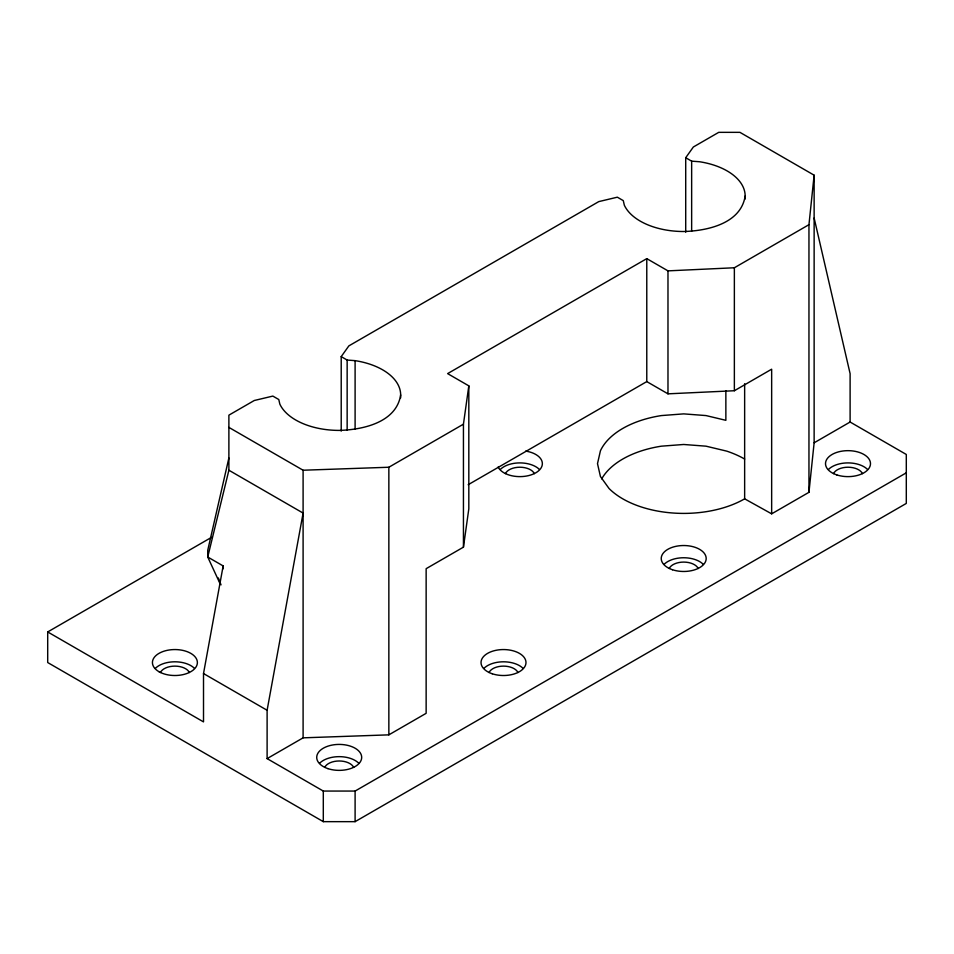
<?xml version="1.0" encoding="UTF-8"?>
<svg xmlns="http://www.w3.org/2000/svg" width="954" height="954" viewBox="0 0 954 954"><rect width="100%" height="100%" fill="white"/><g stroke="black" fill="none" stroke-linecap="round" stroke-linejoin="round"><path stroke-width="1.43" d="M725.863 390.651L725.863 420.32L706.008 415.574L683.696 413.881L661.396 415.574A86.194 49.763 0 0 0 600.436 450.765L597.502 463.644L600.436 476.523L609.057 488.52A86.194 49.763 0 0 0 744.645 498.835L771.655 513.836L808.956 492.312L808.956 224.691L814.132 175.19L739.934 132.344L718.732 132.344L693.355 146.999L685.711 157.72L685.711 232.216M808.956 492.312L814.132 442.799L814.132 175.19M685.711 157.72L691.65 161.154L699.604 161.751A61.461 35.489 0 0 1 745.157 196.035C740.936 223.618 707.236 230.892 683.696 231.512A61.461 35.489 0 0 1 624.333 205.217L623.284 200.626L617.345 197.192L598.778 201.604L348.854 345.897L341.21 356.617L347.149 360.052L355.103 360.648A61.461 35.489 0 0 1 400.656 394.932C396.435 422.515 362.735 429.789 339.195 430.409A61.461 35.489 0 0 1 279.832 404.114L278.783 399.523L272.844 396.089L254.277 400.501L228.888 415.157L228.888 470.227L303.098 513.073L267.108 710.265L267.108 758.609L303.098 737.836L388.85 734.854L426.14 713.318L426.14 568.679L463.441 547.155L463.441 424.172L468.819 385.857L447.617 373.61L646.776 258.629L667.979 270.864L734.365 267.764L808.956 224.691M463.441 547.155L468.819 508.828L468.819 385.857M814.132 442.799L850.109 422.026L906.3 454.462L906.3 503.426L355.103 821.656L323.299 821.656L47.7 662.541L47.7 631.942L203.512 721.892L203.512 673.548L223.153 565.925L207.733 557.017L207.733 550.339L228.888 457.992M228.888 470.227L207.733 557.017L220.064 583.729M47.7 631.942L211.502 537.364M228.888 427.392L303.098 470.227L388.85 467.245L463.441 424.172M468.175 484.715L646.776 381.6L667.979 393.835L734.365 390.735L771.655 369.198L771.655 513.836M267.108 758.609L323.299 791.057L355.103 791.057L906.3 472.826M203.512 673.548L267.108 710.265M218.371 577.969L221.03 584.874M814.132 218.025L850.109 373.67L850.109 422.026M745.157 196.035L745.157 199.016M744.645 383.711L744.645 498.835M734.365 267.764L734.365 390.735M691.65 161.154L691.65 231.178M667.979 270.864L667.979 393.835M646.776 258.629L646.776 381.6M400.656 394.932L400.656 397.901M388.85 467.245L388.85 734.854M355.103 360.648L355.103 429.181M355.103 791.057L355.103 821.656M347.149 360.052L347.149 430.075M341.21 356.617L341.21 431.113M323.299 791.057L323.299 821.656M303.098 470.227L303.098 737.836M223.153 565.925L223.153 568.799M828.525 469.392A22.491 12.986 0 0 1 867.472 469.392M833.522 473.637A14.99 8.658 0 0 1 847.999 467.221A14.99 8.658 0 0 1 862.476 473.637M664.222 564.243A22.491 12.986 0 0 1 703.17 564.243M669.219 568.501A14.99 8.658 0 0 1 683.696 562.085A14.99 8.658 0 0 1 698.185 568.501M500.397 469.392A22.491 12.986 0 0 1 539.344 469.392M505.393 473.637A14.99 8.658 0 0 1 519.87 467.221A14.99 8.658 0 0 1 534.347 473.637M525.69 451.099A22.491 12.986 0 0 1 535.766 472.826A22.491 12.986 0 0 1 498.155 467.007M601.712 478.872A86.194 49.763 0 0 1 661.396 446.174L683.696 444.481L706.008 446.174L726.793 451.147A86.194 49.763 0 0 1 744.645 459.053M319.721 763.14A22.491 12.986 0 0 1 358.668 763.14M155.43 668.289A22.491 12.986 0 0 1 194.377 668.289M324.718 767.398A14.99 8.658 0 0 1 339.195 760.982A14.99 8.658 0 0 1 353.684 767.398M484.024 668.289A22.491 12.986 0 0 1 522.971 668.289M489.02 672.534A14.99 8.658 0 0 1 503.497 666.119A14.99 8.658 0 0 1 517.974 672.534M160.415 672.534A14.99 8.658 0 0 1 174.904 666.119A14.99 8.658 0 0 1 189.381 672.534M836.753 474.889A22.491 12.986 0 0 0 870.489 463.644A22.491 12.986 0 0 0 836.753 452.399A22.491 12.986 0 0 0 836.753 474.889M672.463 569.741A22.491 12.986 0 0 0 706.187 558.495A22.491 12.986 0 0 0 672.463 547.262A22.491 12.986 0 0 0 672.463 569.741M158.996 671.711A22.491 12.986 0 0 0 196.619 665.892A22.491 12.986 0 0 0 169.085 649.996A22.491 12.986 0 0 0 158.996 671.711M327.961 768.638A22.491 12.986 0 0 0 361.685 757.393A22.491 12.986 0 0 0 327.961 746.147A22.491 12.986 0 0 0 327.961 768.638M492.252 673.774A22.491 12.986 0 0 0 525.988 662.541A22.491 12.986 0 0 0 492.252 651.296A22.491 12.986 0 0 0 492.252 673.774"/></g></svg>
